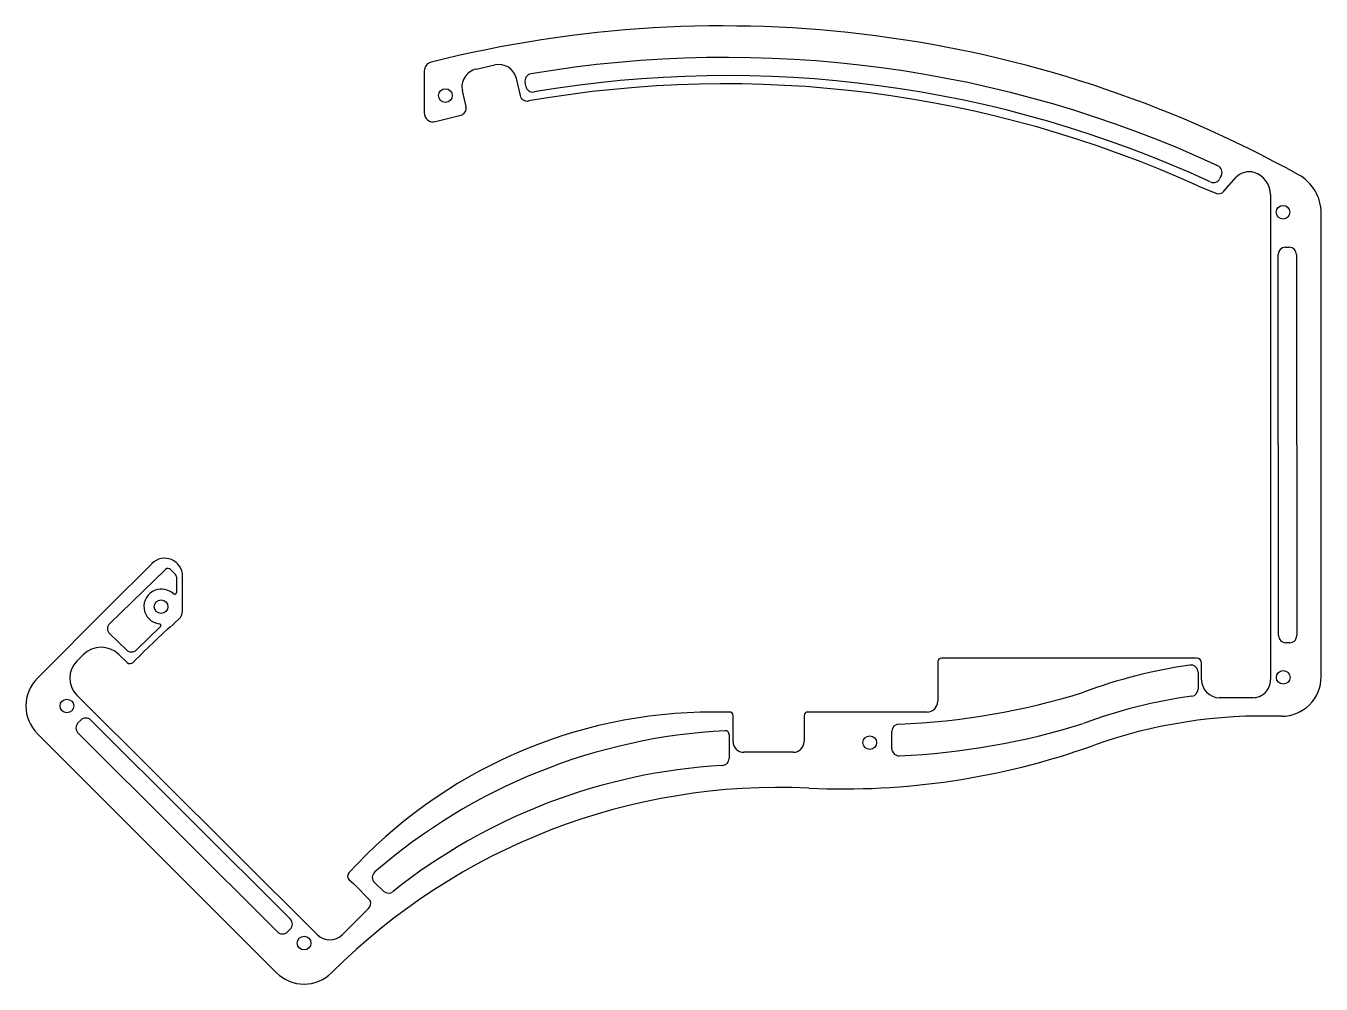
# Model space of a CAD drawing. Header units: millimetres. Extents: x -89 to 91, y -71 to 62.
import ezdxf

# ---------------------------------------------------------------- set-up
doc = ezdxf.new("R2010")
doc.units = ezdxf.units.MM
doc.layers.add('CUTOUTS', color=1, linetype='CONTINUOUS')
doc.layers.add('PERIMETER', color=5, linetype='CONTINUOUS')

msp = doc.modelspace()

# ---------------------------------------------------------------- linework, layer by layer
at = {"layer": 'CUTOUTS'}
for p, q in [((-19.47, 54.07), (-19.56, 54.61)), ((77.55, 41.61), (77.34, 41.17)), ((86.48, 31.58), (87.02, 31.58)), ((85.55, -22.6), (85.49, 30.58)), ((88.03, 30.58), (88.09, -22.6)), ((-77.5, -20.91), (-69.71, -13.36)), ((-69, -13.37), (-68.33, -14.06)), ((-68.19, -14.41), (-68.19, -16.59)), ((-70.44, -21.37), (-73.77, -24.6)), ((-75.16, -24.6), (-77.5, -22.35)), ((87.09, -23.6), (86.55, -23.6)), ((74.31, -27.7), (74.31, -30.05)), ((-81.93, -34.77), (-81.55, -34.39)), ((-80.14, -34.39), (-52.32, -62.13)), ((31.59, -38.36), (31.61, -35.93)), ((-54.11, -63.93), (-81.92, -36.19)), ((8.89, -36.37), (8.89, -39.73)), ((-39.29, -58.26), (-40.56, -57.06)), ((-52.32, -63.55), (-52.7, -63.93))]:
    msp.add_line(p, q, dxfattribs=at)
for centre in [(-30.67, 52.74), (86.16, 36.47), (-70.33, -18.56), (86.19, -28.42), (-83.47, -32.41), (28.52, -37.53), (-50.39, -65.49)]:
    msp.add_circle(centre, 0.95, dxfattribs=at)
for centre, radius, start, end in [((8.49, -105.11), 163.17, 65.1467, 99.6065), ((-18.58, 54.78), 1, 99.6065, 189.9325), ((8.59, -105.12), 160.65, 65.1854, 99.6414), ((-18.48, 54.24), 1, 189.9325, 279.6414), ((76.65, 42.04), 1, -25.6768, 65.1467), ((76.44, 41.6), 1, 245.1854, 334.3232), ((86.49, 30.58), 1, 90.106, 180.0721), ((87.03, 30.58), 1, 0.0721, 90.106), ((-69.36, -13.72), 0.5, 44.0993, 134.0993), ((-68.69, -14.41), 0.5, 0, 44.0993), ((-70.28, -18.61), 2.49, 47.4945, 110.5218), ((-70.31, -18.54), 2.42, 110.5218, 263.4084), ((-68.44, -16.59), 0.25, 227.4945, 360), ((-76.81, -21.63), 1, 134.0993, 226.1507), ((-70.61, -21.19), 0.25, -45.9007, 83.4084), ((86.55, -22.6), 1, 180.0721, 270.106), ((87.09, -22.6), 1, -89.894, 0.0721), ((-74.46, -23.88), 1, 226.1507, 314.0993), ((83.11, -96.56), 70.55, 98.1018, 110.555), ((73.31, -27.7), 1, 0.1454, 98.1018), ((28.46, 65.83), 100.86, 272.3355, 287.2318), ((73.31, -30.06), 1, -82.1906, 0.1454), ((83.04, -100.94), 70.55, 97.8094, 110.5241), ((-80.84, -35.1), 1, 45.0811, 135.0735), ((-81.22, -35.48), 1, 135.0735, 225.0705), ((12.54, -116.73), 80.97, 92.9587, 130.9483), ((8.39, -36.37), 0.5, 0, 92.9587), ((32.61, -35.94), 1, 92.3355, 179.6284), ((28.2, 61.52), 100.98, 272.5169, 287.3403), ((7.89, -39.73), 1, -86.7232, 0), ((32.59, -38.36), 1, 179.6284, 272.5169), ((12.57, -121.56), 80.97, 93.2768, 128.6361), ((-39.87, -56.33), 1, 130.9483, 226.4772), ((-38.6, -57.53), 1, 226.4772, 308.6361), ((-53.02, -62.84), 1, -44.894, 45.0811), ((-53.4, -63.22), 1, 225.0705, 315.106)]:
    msp.add_arc(centre, radius, start, end, dxfattribs=at)
at = {"layer": 'PERIMETER'}
for p, q in [((-33.62, 56.19), (-33.62, 50.32)), ((-26.4, 56.43), (-23.8, 57.02)), ((-20.79, 55.12), (-20.25, 52.75)), ((-27.8, 51.2), (-28.3, 53.4)), ((-32.06, 49.11), (-28.53, 50.01)), ((74.29, 40.13), (76.77, 39.12)), ((77.9, 39.39), (79.63, 41.38)), ((84.4, 38.95), (84.4, 34.67)), ((91.47, -28.35), (91.47, 36.36)), ((84.4, 34.67), (84.4, -24.14)), ((-71.6, -12.54), (-77.66, -18.6)), ((-67.34, -19.17), (-67.34, -14.31)), ((-77.66, -18.6), (-87.58, -28.52)), ((-82.09, -26.16), (-81.19, -25.26)), ((-76.23, -25.21), (-75.05, -26.35)), ((84.4, -24.14), (84.42, -28.74)), ((38.01, -26.24), (38.01, -31.76)), ((74.07, -25.74), (38.51, -25.74)), ((74.8, -28.76), (74.8, -26.46)), ((-48.57, -64.29), (-82.12, -30.87)), ((81.92, -31.26), (77.3, -31.26)), ((8.95, -33.26), (6.73, -33.26)), ((9.45, -37.38), (9.45, -33.76)), ((19.35, -33.76), (19.35, -37.38)), ((36.51, -33.26), (19.85, -33.26)), ((-87.58, -36.3), (-54.28, -69.6)), ((17.85, -38.88), (10.95, -38.88)), ((-44.14, -56.61), (-43.47, -57.23)), ((-43.47, -57.23), (-41.15, -59.57)), ((-41.4, -60.66), (-45.03, -64.29))]:
    msp.add_line(p, q, dxfattribs=at)
for centre, radius, start, end in [((7.99, -103.32), 165.78, 61.0152, 104.1997), ((-32.37, 56.19), 1.25, 104.1997, 180), ((-25.84, 53.96), 2.53, 102.804, 192.8153), ((-23.24, 54.56), 2.52, 12.804, 102.804), ((8.41, -105.1), 159.48, 65.6002, 99.9325), ((-19.27, 52.97), 1, 192.804, 279.9325), ((-28.78, 50.98), 1, -75.6421, 12.8153), ((-32.37, 50.32), 1.25, 180, 284.3579), ((81.41, 39.6), 2.51, 73.5053, 135.1164), ((81.22, 38.97), 3.17, -0.3277, 73.5053), ((85.37, 36.36), 6.1, 0, 61.0152), ((77.15, 40.05), 1, 247.897, 318.864), ((-69.84, -14.31), 2.5, 0, 135), ((-68.84, -19.17), 1.5, 311.1469, 360), ((5.78, -104.56), 111.89, 131.1469, 135.6469), ((-78.68, -27.77), 3.54, 46.1507, 135), ((-79.72, -28.53), 3.35, 135, 224.181), ((-74.65, -25.93), 0.578, 226.1507, 315.6469), ((38.51, -26.24), 0.5, 90, 180), ((74.07, -26.46), 0.728, 0, 90), ((-83.69, -32.41), 5.5, 135, 225), ((77.3, -28.76), 2.5, 180, 270), ((81.92, -28.76), 2.5, -90, 0.3164), ((85.97, -28.35), 5.5, -90.0001, 0), ((36.51, -31.76), 1.5, -90, 0), ((6.73, -102.1), 68.84, 90, 137.6822), ((8.95, -33.76), 0.5, 0, 90), ((19.85, -33.76), 0.5, 90, 180), ((83.48, -104.78), 70.97, 87.9877, 109.6875), ((10.95, -37.38), 1.5, 180, 270), ((17.85, -37.38), 1.5, 270, 360), ((24.86, 59.05), 103.03, 267.3058, 289.6875), ((15.87, -131.97), 88.2, 87.3058, 134.9997), ((-43.72, -56.16), 0.608, 137.6822, 226.9321), ((-42.14, -59.91), 1.05, -45, 19.2989), ((-46.8, -62.53), 2.5, 225, 315), ((-50.39, -65.71), 5.5, 225, 314.9997)]:
    msp.add_arc(centre, radius, start, end, dxfattribs=at)

doc.saveas('drawing.dxf')
